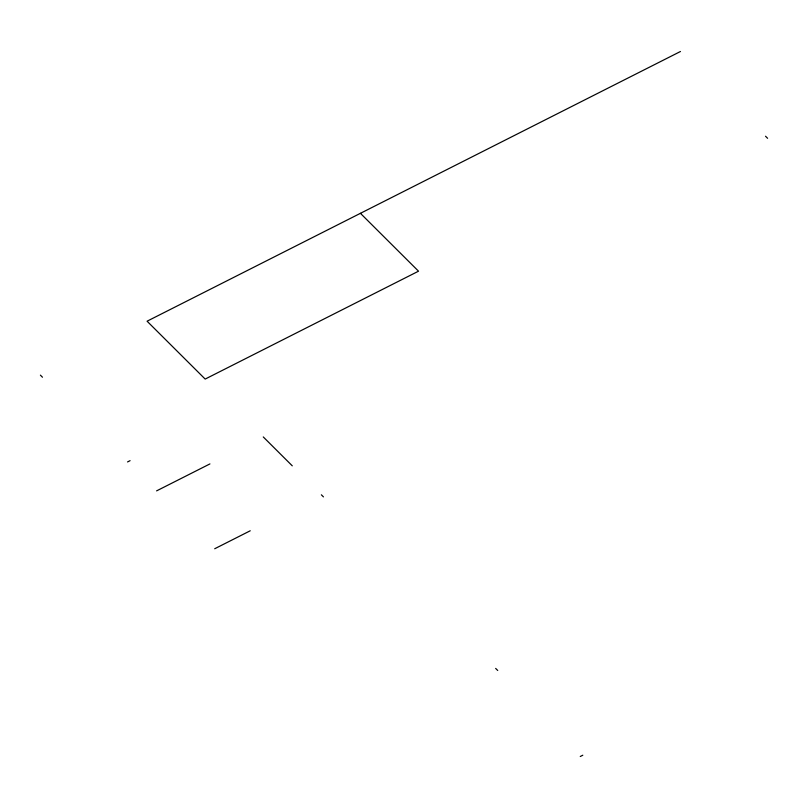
<?xml version="1.0" encoding="UTF-8"?>
<svg xmlns="http://www.w3.org/2000/svg" width="808" height="808" viewBox="0 0 808 808"><rect width="100%" height="100%" fill="white"/><g stroke="black" fill="none" stroke-linecap="round" stroke-linejoin="round"><path stroke-width="1.21" d="M680.457 51.5L147.076 321.2L205.171 379.073L418.524 271.185L360.429 213.322M127.543 461.944L130.088 460.661M156.59 490.88L209.928 463.913M214.696 548.753L250.248 530.775M580.265 756.5L582.8 755.217M765.53 136.229L767.6 138.299M263.267 436.936L292.274 465.832M321.372 494.809L323.442 496.88M495.658 668.418L497.738 670.478M40.4 375.144L42.47 377.215"/></g></svg>
